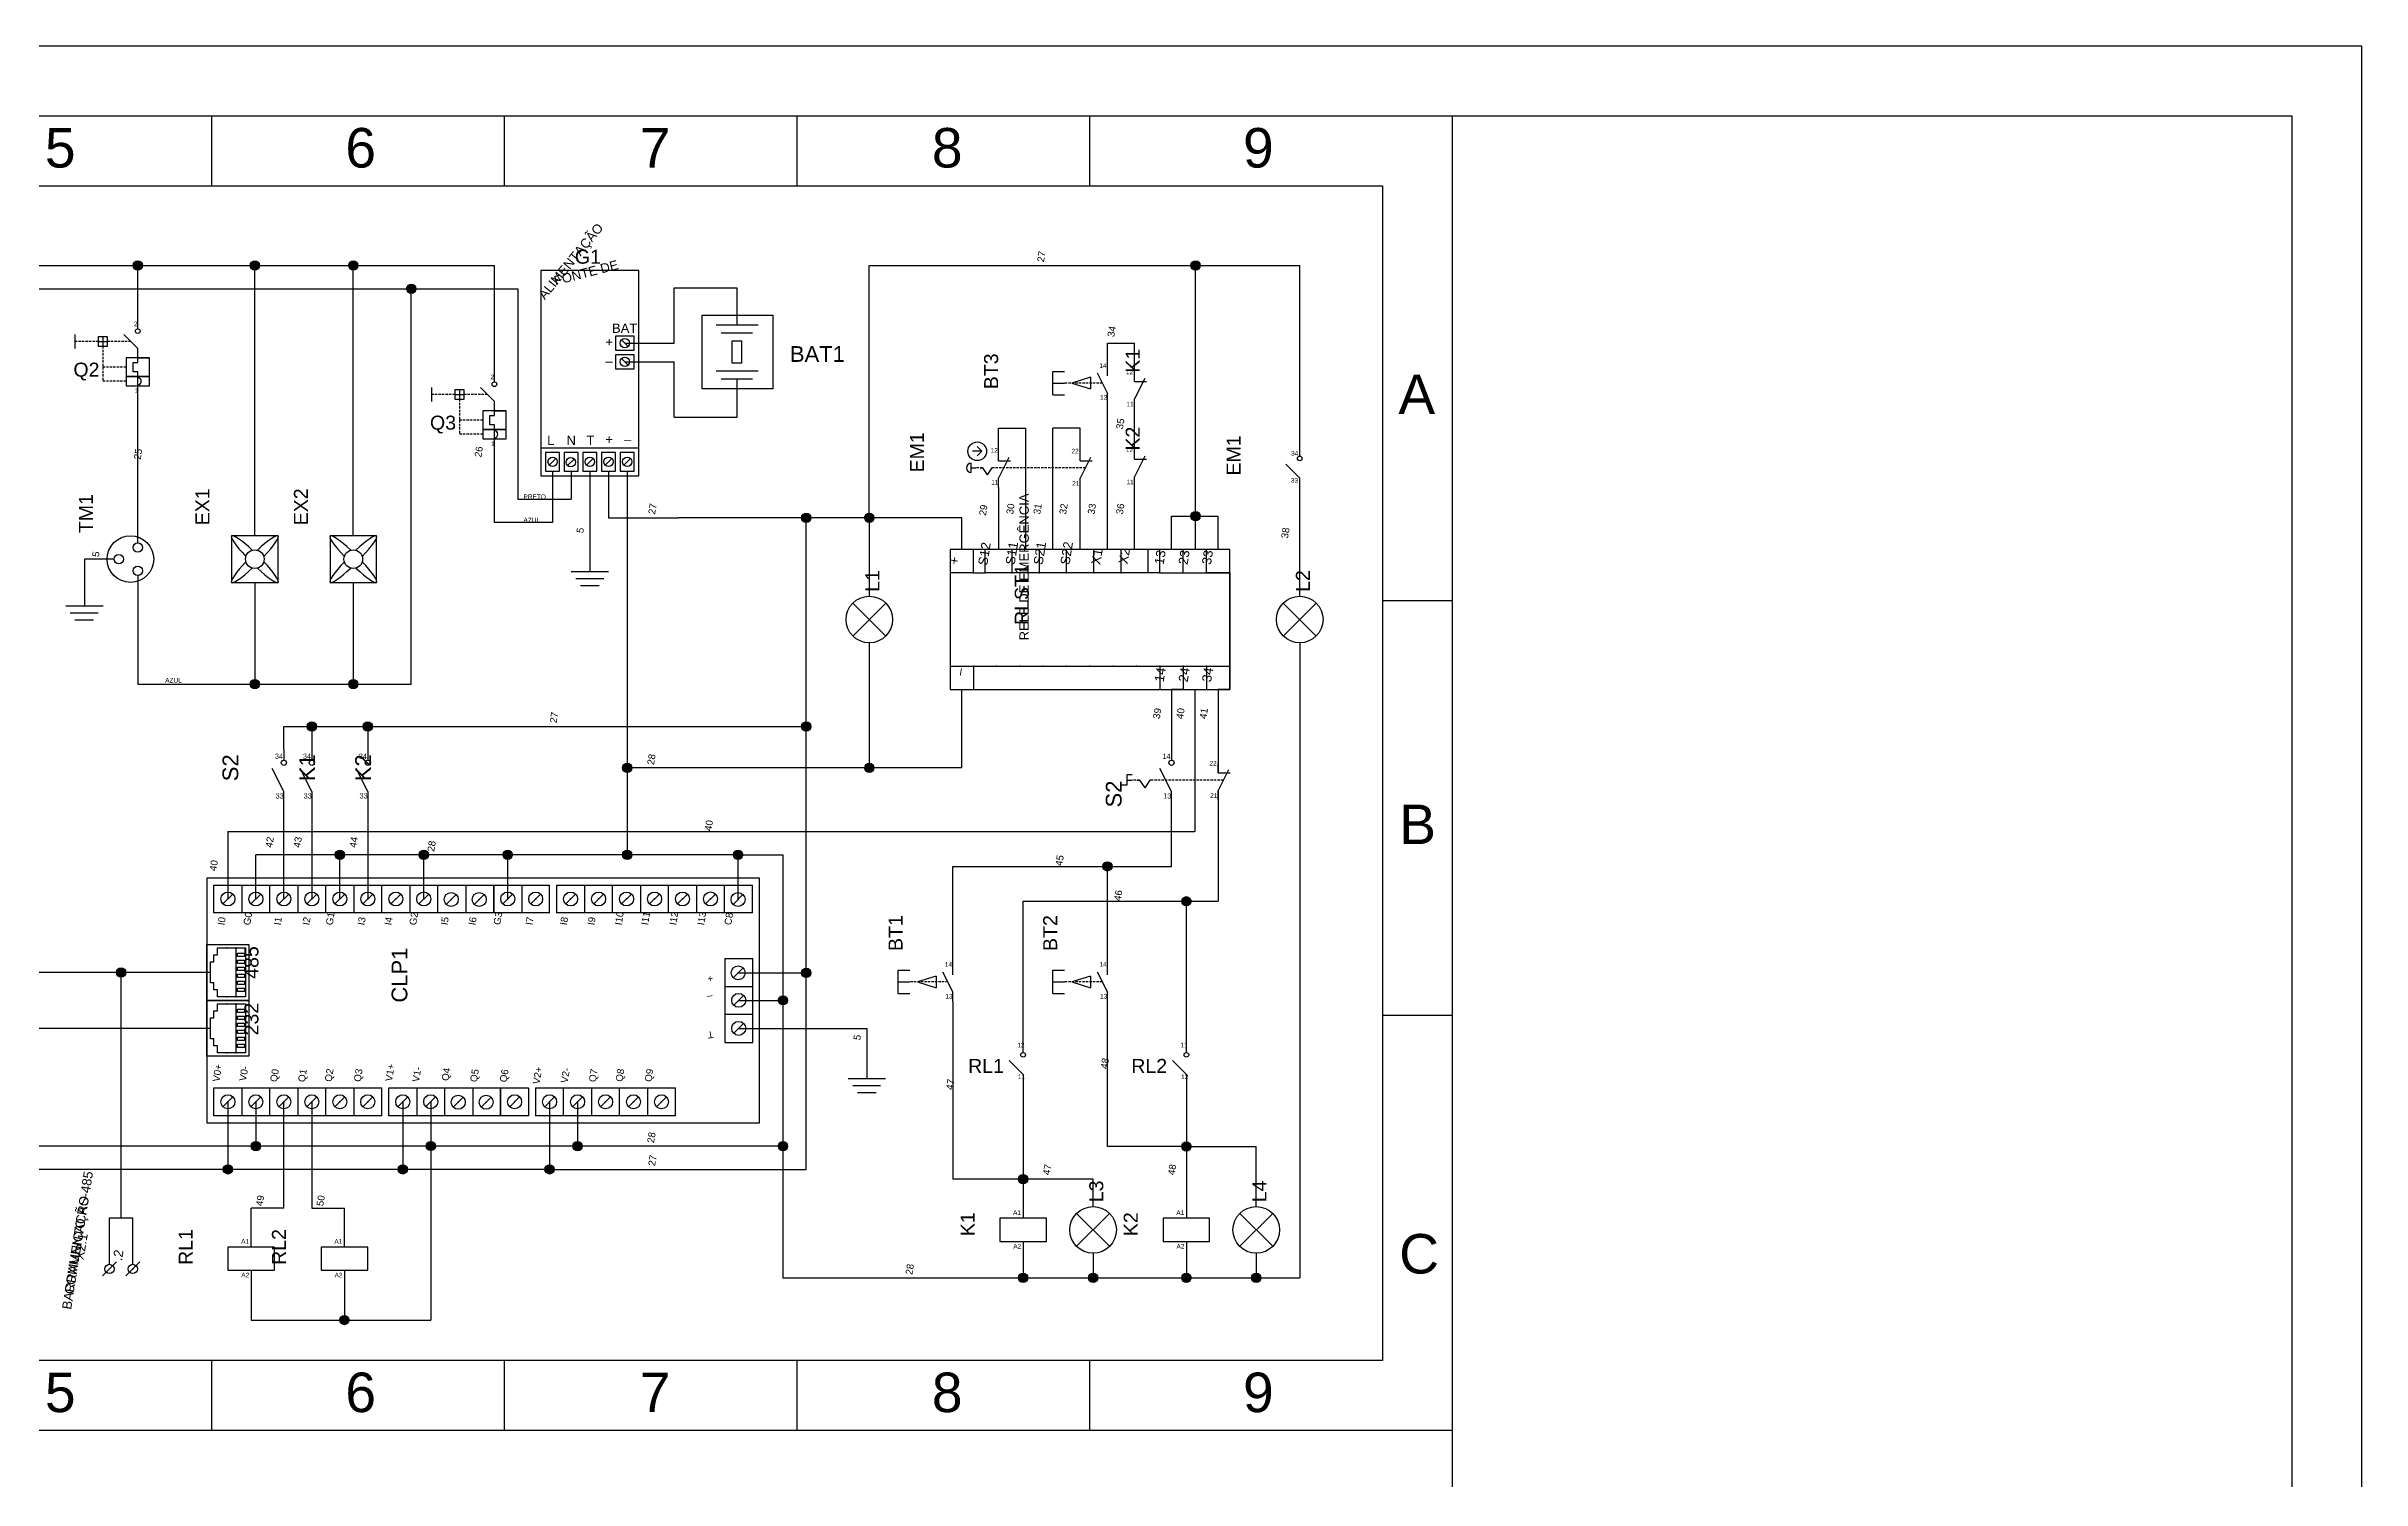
# Model space of a CAD drawing. Header units: millimetres. Extents: x 100 to 940, y 51 to 694.
# Drawn here: x 443.4 to 940, y 386.4 to 693.9 of the extents above; entities that cross this region are included whole.
import ezdxf
from ezdxf.enums import TextEntityAlignment as Align

# ---------------------------------------------------------------- set-up
doc = ezdxf.new("R2010")
doc.units = ezdxf.units.MM
doc.linetypes.add('DASHED', pattern=[0.75, 0.5, -0.25])
doc.styles.add('Annotative', font='arial.ttf')
doc.styles.add('Notes', font='arial.ttf', dxfattribs={"height": 3})

msp = doc.modelspace()

# ---------------------------------------------------------------- hatches: boundary and pattern name
for points in [[(464.04, 646.92, 1), (462.04, 646.92, 1)], [(489.14, 646.92, 1), (487.14, 646.92, 1)], [(510.26, 646.92, 1), (508.26, 646.92, 1)], [(690.9, 646.92, 1), (688.9, 646.92, 1)], [(522.7, 641.92, 1), (520.7, 641.92, 1)], [(607.41, 592.8, 1), (605.41, 592.8, 1)], [(620.93, 592.8, 1), (618.93, 592.8, 1)], [(690.9, 593.13, 1), (688.9, 593.13, 1)], [(489.14, 557.11, 1), (487.14, 557.11, 1)], [(510.26, 557.11, 1), (508.26, 557.11, 1)], [(501.37, 548.04, 1), (499.37, 548.04, 1)], [(513.37, 548.04, 1), (511.37, 548.04, 1)], [(607.41, 548.04, 1), (605.41, 548.04, 1)], [(569.01, 539.14, 1), (567.01, 539.14, 1)], [(620.93, 539.14, 1), (618.93, 539.14, 1)], [(507.37, 520.51, 1), (505.37, 520.51, 1)], [(525.37, 520.51, 1), (523.37, 520.51, 1)], [(543.37, 520.51, 1), (541.37, 520.51, 1)], [(569.01, 520.51, 1), (567.01, 520.51, 1)], [(592.77, 520.51, 1), (590.77, 520.51, 1)], [(671.99, 518.01, 1), (669.99, 518.01, 1)], [(688.92, 510.51, 1), (686.92, 510.51, 1)], [(460.46, 495.26, 1), (458.46, 495.26, 1)], [(607.41, 495.16, 1), (605.41, 495.16, 1)], [(602.41, 489.27, 1), (600.41, 489.27, 1)], [(489.36, 458.01, 1), (487.36, 458.01, 1)], [(526.86, 458.02, 1), (524.86, 458.02, 1)], [(558.36, 458.01, 1), (556.36, 458.01, 1)], [(602.41, 458.01, 1), (600.41, 458.01, 1)], [(688.92, 457.93, 1), (686.92, 457.93, 1)], [(483.36, 453.01, 1), (481.36, 453.01, 1)], [(520.86, 453.01, 1), (518.86, 453.01, 1)], [(552.36, 453.01, 1), (550.36, 453.01, 1)], [(653.92, 450.92, 1), (651.92, 450.92, 1)], [(653.92, 429.75, 1), (651.92, 429.75, 1)], [(668.92, 429.75, 1), (666.92, 429.75, 1)], [(688.92, 429.75, 1), (686.92, 429.75, 1)], [(703.92, 429.75, 1), (701.92, 429.75, 1)], [(508.34, 420.69, 1), (506.34, 420.69, 1)]]:
    msp.add_hatch(color=256).paths.add_polyline_path(points)

# ---------------------------------------------------------------- linework, layer by layer
for p, q in [((478.89, 664), (478.89, 679)), ((541.67, 664), (541.67, 679)), ((604.44, 664), (604.44, 679)), ((667.22, 664), (667.22, 679)), ((745, 115), (745, 679)), ((436.52, 646.92), (539.51, 646.92)), ((463.04, 633.33), (463.04, 646.92)), ((488.14, 588.92), (488.14, 646.92)), ((509.26, 588.92), (509.26, 646.92)), ((539.51, 623.95), (539.51, 646.92)), ((619.93, 646.92), (689.9, 646.92)), ((619.93, 592.8), (619.93, 646.92)), ((689.9, 585.97), (689.9, 646.92)), ((689.9, 646.92), (712.24, 646.92)), ((712.24, 606.03), (712.24, 646.92)), ((436.52, 641.92), (544.51, 641.92)), ((521.7, 557.11), (521.7, 641.92)), ((544.51, 641.92), (544.51, 596.8)), ((449.54, 632.08), (449.54, 629.08)), ((455.54, 631.58), (455.54, 629.58)), ((463.04, 629.08), (460.04, 632.08)), ((463.04, 633.33), (463.04, 635.33)), ((463.04, 633.33), (463.04, 635.33)), ((568.21, 629.56), (566.8, 630.98)), ((587.06, 634.16), (596.06, 634.16)), ((588.13, 632.47), (594.88, 632.47)), ((454.54, 630.58), (456.54, 630.58)), ((462.04, 624.08), (462.04, 626.08)), ((462.04, 626.08), (463.04, 626.07)), ((463.04, 627.08), (463.04, 629.08)), ((463.04, 626.07), (463.04, 627.08)), ((463.04, 627.08), (465.54, 627.08)), ((568.22, 625.56), (566.8, 626.97)), ((670.99, 625.22), (670.99, 630.22)), ((670.99, 630.22), (676.82, 630.22)), ((676.82, 624.03), (676.82, 630.22)), ((463.04, 624.08), (462.04, 624.08)), ((463.04, 623.08), (463.04, 624.08)), ((463.04, 621.08), (463.04, 623.08)), ((463.04, 587.42), (463.04, 623.08)), ((463.04, 619.08), (463.04, 621.08)), ((539.51, 621.95), (539.51, 623.95)), ((539.51, 621.95), (539.51, 623.95)), ((587.06, 624.3), (596.06, 624.3)), ((588.13, 622.62), (594.88, 622.62)), ((659.28, 619.18), (659.28, 624.18)), ((659.28, 624.18), (661.78, 624.18)), ((659.28, 621.68), (661.78, 621.68)), ((667.39, 622.93), (663.39, 621.68)), ((663.39, 621.68), (667.39, 620.43)), ((667.39, 622.93), (667.39, 620.43)), ((668.79, 623.88), (670.99, 619.47)), ((670.99, 623.22), (670.99, 625.22)), ((670.99, 623.22), (670.99, 625.22)), ((676.82, 622.03), (676.82, 624.03)), ((679.03, 622.68), (676.82, 618.28)), ((676.82, 622.03), (679.41, 622.03)), ((526.01, 620.71), (526.01, 617.71)), ((531.01, 619.21), (533.01, 619.21)), ((532.01, 620.21), (532.01, 618.21)), ((539.51, 617.71), (536.51, 620.71)), ((539.51, 615.71), (539.51, 617.71)), ((659.28, 619.18), (661.78, 619.18)), ((670.99, 617.47), (670.99, 619.47)), ((670.99, 585.97), (670.99, 617.47)), ((676.82, 607.34), (676.82, 618.28)), ((538.51, 612.71), (538.51, 614.71)), ((538.51, 614.71), (539.51, 614.7)), ((539.51, 612.71), (538.51, 612.71)), ((539.51, 614.7), (539.51, 615.71)), ((539.51, 615.71), (542.01, 615.71)), ((539.51, 611.71), (539.51, 612.71)), ((539.51, 609.71), (539.51, 611.71)), ((647.66, 607.03), (647.66, 612.03)), ((647.66, 612.03), (653.49, 612.03)), ((653.49, 585.97), (653.49, 612.03)), ((659.32, 585.97), (659.32, 612.03)), ((665.16, 612.03), (659.32, 612.03)), ((665.16, 607.03), (665.16, 612.03)), ((539.51, 607.71), (539.51, 609.71)), ((539.51, 591.8), (539.51, 607.71)), ((549.51, 607.8), (570.51, 607.8)), ((644.07, 607.06), (642.07, 607.06)), ((644.07, 607.06), (643.07, 608.06)), ((644.07, 607.06), (643.07, 606.06)), ((647.66, 605.03), (647.66, 607.03)), ((647.66, 605.03), (647.66, 607.03)), ((665.16, 605.03), (665.16, 607.03)), ((676.82, 605.34), (676.82, 607.34)), ((679.03, 606), (676.82, 601.59)), ((551.3, 604.1), (552.72, 605.51)), ((552.01, 602.8), (552.01, 591.8)), ((553.51, 602.8), (553.51, 603.8)), ((555.2, 603.99), (556.61, 605.4)), ((556.01, 602.8), (556.01, 596.8)), ((559.3, 604.1), (560.72, 605.51)), ((560.01, 602.8), (560.01, 581.3)), ((563.3, 604.1), (564.72, 605.51)), ((564.01, 602.8), (564.01, 592.8)), ((567.3, 604.1), (568.72, 605.51)), ((568.01, 602.8), (568.01, 549.14)), ((641.78, 602.48), (641.78, 604.48)), ((641.78, 603.48), (642.78, 603.48)), ((643.68, 603.48), (644.18, 603.48)), ((644.18, 603.48), (645.18, 601.98)), ((646.18, 603.48), (645.18, 601.98)), ((646.68, 603.48), (646.18, 603.48)), ((649.86, 605.69), (647.66, 601.28)), ((647.66, 605.03), (650.24, 605.03)), ((647.66, 599.28), (647.66, 601.28)), ((667.36, 605.69), (665.16, 601.28)), ((665.16, 605.03), (667.74, 605.03)), ((665.16, 599.28), (665.16, 601.28)), ((665.16, 585.97), (665.16, 601.28)), ((676.82, 605.34), (679.41, 605.34)), ((676.82, 585.97), (676.82, 601.59)), ((676.82, 599.59), (676.82, 601.59)), ((712.24, 601.28), (709.24, 604.28)), ((712.24, 575.97), (712.24, 601.28)), ((544.51, 596.8), (556.01, 596.8)), ((647.66, 599.28), (647.66, 585.97)), ((552.01, 591.8), (539.51, 591.8)), ((564.01, 592.8), (579.01, 592.8)), ((639.74, 592.8), (579.01, 592.8)), ((606.41, 453.01), (606.41, 592.8)), ((619.93, 592.8), (619.93, 575.97)), ((639.74, 585.97), (639.74, 592.8)), ((684.74, 585.97), (684.74, 593.13)), ((684.74, 593.13), (694.74, 593.13)), ((694.74, 585.97), (694.74, 593.13)), ((457.95, 583.91), (451.58, 583.91)), ((451.58, 583.91), (451.58, 573.91)), ((556.01, 581.3), (564.01, 581.3)), ((642.24, 585.97), (637.24, 585.97)), ((642.24, 580.97), (642.24, 585.97)), ((644.74, 580.97), (644.74, 585.97)), ((650.57, 580.97), (650.57, 585.97)), ((656.41, 580.97), (656.41, 585.97)), ((662.24, 580.97), (662.24, 585.97)), ((668.07, 580.97), (668.07, 585.97)), ((673.91, 580.97), (673.91, 585.97)), ((679.74, 580.97), (679.74, 585.97)), ((682.24, 580.97), (682.24, 585.97)), ((687.24, 580.97), (687.24, 585.97)), ((692.24, 580.97), (692.24, 585.97)), ((697.24, 580.97), (697.24, 585.97)), ((463.04, 580.42), (463.04, 557.11)), ((488.14, 578.92), (488.14, 557.11)), ((509.26, 578.92), (509.26, 557.11)), ((556.96, 579.8), (562.96, 579.8)), ((557.97, 578.3), (561.97, 578.3)), ((642.24, 580.97), (637.24, 580.97)), ((642.24, 580.97), (644.74, 580.97)), ((644.74, 580.97), (644.74, 580.97)), ((679.74, 580.97), (644.74, 580.97)), ((682.24, 580.97), (679.74, 580.97)), ((679.74, 580.97), (679.74, 580.97)), ((682.24, 580.97), (697.24, 580.97)), ((697.24, 580.97), (692.24, 580.97)), ((697.24, 580.97), (697.24, 560.97)), ((447.58, 573.91), (455.58, 573.91)), ((448.53, 572.41), (454.53, 572.41)), ((623.46, 574.5), (616.39, 567.43)), ((616.39, 574.5), (623.46, 567.43)), ((715.77, 574.5), (708.7, 567.43)), ((708.7, 574.5), (715.77, 567.43)), ((745, 575), (730, 575)), ((449.54, 570.91), (453.54, 570.91)), ((619.93, 565.97), (619.93, 539.14)), ((712.24, 565.97), (712.24, 429.75)), ((463.04, 557.11), (521.7, 557.11)), ((637.24, 560.97), (697.24, 560.97)), ((642.24, 560.97), (642.24, 555.97)), ((682.24, 560.97), (682.24, 555.97)), ((687.24, 560.97), (687.24, 555.97)), ((692.24, 560.97), (692.24, 555.97)), ((697.24, 560.97), (697.24, 555.97)), ((637.24, 555.97), (642.24, 555.97)), ((639.74, 539.14), (639.74, 555.97)), ((682.24, 555.97), (687.24, 555.97)), ((687.24, 555.97), (684.74, 555.97)), ((684.74, 555.97), (684.74, 540.79)), ((687.24, 555.97), (692.24, 555.97)), ((689.74, 555.97), (689.74, 525.51)), ((692.24, 555.97), (697.24, 555.97)), ((697.24, 555.97), (694.74, 555.97)), ((694.74, 555.97), (694.74, 538.07)), ((494.37, 543.04), (494.37, 548.04)), ((494.37, 548.04), (606.41, 548.04)), ((500.37, 548.04), (500.37, 540.79)), ((500.37, 548.04), (500.37, 540.79)), ((512.37, 548.04), (512.37, 540.79)), ((512.37, 548.04), (512.37, 540.79)), ((568.01, 549.14), (568.01, 520.51)), ((494.37, 543.04), (494.37, 540.79)), ((494.37, 543.04), (494.37, 540.79)), ((684.74, 543.04), (684.74, 540.79)), ((684.74, 543.04), (684.74, 540.79)), ((494.37, 534.04), (491.89, 539)), ((500.37, 534.04), (497.89, 539)), ((512.37, 534.04), (509.89, 539)), ((639.74, 539.14), (568.01, 539.14)), ((676.31, 537.65), (675.18, 537.65)), ((675.18, 537.65), (675.18, 535.4)), ((675.18, 536.52), (676.31, 536.52)), ((677.31, 536.52), (677.87, 536.52)), ((677.87, 536.52), (679, 534.84)), ((680.12, 536.52), (679, 534.84)), ((680.69, 536.52), (680.12, 536.52)), ((684.74, 534.04), (682.26, 539)), ((694.74, 538.07), (694.74, 540.07)), ((696.94, 538.73), (694.74, 534.32)), ((694.74, 538.07), (697.32, 538.07)), ((494.37, 511.01), (494.37, 534.04)), ((500.37, 534.04), (500.37, 511.01)), ((512.37, 534.04), (512.37, 511.01)), ((675.18, 535.4), (674.06, 535.4)), ((684.74, 518.01), (684.74, 534.04)), ((694.74, 532.32), (694.74, 534.32)), ((694.74, 534.32), (694.74, 531.32)), ((694.74, 531.32), (694.74, 510.51)), ((482.37, 525.51), (482.37, 511.01)), ((482.37, 525.51), (689.74, 525.51)), ((591.77, 520.51), (488.37, 520.51)), ((488.37, 511.01), (488.37, 520.51)), ((506.37, 511.01), (506.37, 520.51)), ((524.37, 511.02), (524.37, 520.51)), ((542.37, 511.01), (542.37, 520.51)), ((542.37, 511.01), (542.37, 520.51)), ((591.77, 510.91), (591.77, 520.51)), ((591.77, 520.51), (601.41, 520.51)), ((601.41, 520.51), (601.41, 458.01)), ((637.84, 518.01), (684.74, 518.01)), ((637.84, 494.76), (637.84, 518.01)), ((670.99, 494.76), (670.99, 518.01)), ((479.37, 514.01), (539.37, 514.01)), ((479.37, 508.01), (479.37, 514.01)), ((481.31, 509.95), (483.43, 512.07)), ((485.37, 514.01), (485.37, 508.01)), ((487.31, 509.95), (489.43, 512.07)), ((491.37, 508.01), (491.37, 514.01)), ((493.31, 509.95), (495.43, 512.07)), ((497.37, 514.01), (497.37, 508.01)), ((499.31, 509.95), (501.43, 512.07)), ((503.37, 508.01), (503.37, 514.01)), ((505.31, 509.95), (507.43, 512.07)), ((509.37, 514.01), (509.37, 508.01)), ((511.31, 509.95), (513.43, 512.07)), ((515.37, 508.01), (515.37, 514.01)), ((517.31, 509.95), (519.43, 512.07)), ((521.37, 514.01), (521.37, 508.01)), ((523.31, 509.96), (525.43, 512.08)), ((527.37, 508.01), (527.37, 514.01)), ((529.21, 509.85), (531.33, 511.97)), ((533.37, 514.01), (533.37, 508.01)), ((535.21, 509.85), (537.33, 511.97)), ((539.37, 514.01), (539.37, 508.01)), ((539.37, 514.01), (551.37, 514.01)), ((539.37, 508.01), (539.37, 514.01)), ((541.31, 509.95), (543.43, 512.07)), ((545.37, 514.01), (545.37, 508.01)), ((547.31, 509.95), (549.43, 512.07)), ((551.37, 508.01), (551.37, 514.01)), ((552.87, 514.01), (594.87, 514.01)), ((552.87, 514.01), (552.87, 508.01)), ((554.81, 509.95), (556.93, 512.07)), ((558.87, 514.01), (558.87, 508.01)), ((560.81, 509.95), (562.93, 512.07)), ((564.87, 508.01), (564.87, 514.01)), ((566.81, 509.95), (568.93, 512.07)), ((570.87, 514.01), (570.87, 508.01)), ((572.81, 509.95), (574.93, 512.07)), ((576.87, 508.01), (576.87, 514.01)), ((578.81, 509.95), (580.93, 512.07)), ((582.87, 514.01), (582.87, 508.01)), ((584.81, 509.96), (586.93, 512.08)), ((588.87, 508.01), (588.87, 514.01)), ((590.71, 509.85), (592.83, 511.97)), ((594.87, 508.01), (594.87, 514.01)), ((539.37, 508.01), (479.37, 508.01)), ((551.37, 508.01), (539.37, 508.01)), ((594.87, 508.01), (552.87, 508.01)), ((652.92, 478.08), (652.92, 510.51)), ((652.92, 510.51), (694.74, 510.51)), ((687.92, 478.08), (687.92, 510.51)), ((478.61, 493.01), (478.61, 497.51)), ((478.61, 497.51), (479.36, 497.51)), ((479.36, 497.51), (479.36, 499.01)), ((479.36, 499.01), (480.11, 499.01)), ((480.11, 499.01), (480.11, 500.51)), ((480.11, 500.51), (486.11, 500.51)), ((484.11, 490.01), (484.11, 500.51)), ((486.11, 500.51), (486.11, 490.01)), ((588.91, 498.26), (588.91, 480.26)), ((588.91, 498.26), (594.91, 498.26)), ((594.91, 480.26), (594.91, 498.26)), ((637.84, 494.76), (637.84, 496.76)), ((670.99, 494.76), (670.99, 496.76)), ((479.36, 493.01), (478.61, 493.01)), ((479.36, 491.51), (479.36, 493.01)), ((588.91, 492.26), (594.91, 492.26)), ((590.75, 494.1), (592.87, 496.22)), ((591.81, 495.16), (606.41, 495.16)), ((626.13, 490.71), (626.13, 495.71)), ((626.13, 495.71), (628.63, 495.71)), ((626.13, 493.21), (628.63, 493.21)), ((634.24, 494.46), (630.24, 493.21)), ((630.24, 493.21), (634.24, 491.96)), ((634.24, 494.46), (634.24, 491.96)), ((635.64, 495.41), (637.84, 491.01)), ((659.28, 490.71), (659.28, 495.71)), ((659.28, 495.71), (661.78, 495.71)), ((659.28, 493.21), (661.78, 493.21)), ((667.39, 494.46), (663.39, 493.21)), ((663.39, 493.21), (667.39, 491.96)), ((667.39, 494.46), (667.39, 491.96)), ((668.79, 495.41), (670.99, 491.01)), ((480.11, 491.51), (479.36, 491.51)), ((479.36, 485.51), (479.36, 487.01)), ((479.36, 487.01), (480.11, 487.01)), ((480.11, 490.01), (480.11, 491.51)), ((486.11, 490.01), (480.11, 490.01)), ((480.11, 487.01), (480.11, 488.51)), ((480.11, 488.51), (486.11, 488.51)), ((484.11, 478.01), (484.11, 488.51)), ((486.11, 488.51), (486.11, 478.01)), ((590.85, 488.21), (592.97, 490.33)), ((591.91, 489.27), (601.41, 489.27)), ((626.13, 490.71), (628.63, 490.71)), ((637.84, 489.01), (637.84, 491.01)), ((637.84, 489.01), (637.84, 450.92)), ((659.28, 490.71), (661.78, 490.71)), ((670.99, 457.93), (670.99, 491.01)), ((478.61, 481.01), (478.61, 485.51)), ((478.61, 485.51), (479.36, 485.51)), ((594.91, 486.26), (588.91, 486.26)), ((590.85, 482.2), (592.97, 484.32)), ((591.91, 483.26), (619.41, 483.26)), ((619.41, 483.26), (619.41, 472.51)), ((745, 486), (730, 486)), ((479.36, 481.01), (478.61, 481.01)), ((479.36, 479.51), (479.36, 481.01)), ((480.11, 479.51), (479.36, 479.51)), ((480.11, 478.01), (480.11, 479.51)), ((486.11, 478.01), (480.11, 478.01)), ((588.91, 480.26), (594.91, 480.26)), ((615.41, 472.51), (623.41, 472.51)), ((652.92, 473.33), (649.92, 476.33)), ((652.92, 473.33), (652.92, 442.53)), ((687.92, 473.33), (684.92, 476.33)), ((687.92, 473.33), (687.92, 442.53)), ((479.36, 470.51), (515.36, 470.51)), ((479.36, 464.51), (479.36, 470.51)), ((481.3, 466.45), (483.42, 468.57)), ((482.36, 467.51), (482.36, 453.01)), ((485.36, 470.51), (485.36, 464.51)), ((487.3, 466.45), (489.42, 468.57)), ((488.36, 467.51), (488.36, 458.01)), ((491.36, 464.51), (491.36, 470.51)), ((493.3, 466.45), (495.42, 468.57)), ((494.36, 444.66), (494.36, 467.51)), ((497.36, 470.51), (497.36, 464.51)), ((499.3, 466.45), (501.42, 468.57)), ((500.36, 467.51), (500.36, 444.66)), ((503.36, 464.51), (503.36, 470.51)), ((505.3, 466.45), (507.42, 468.57)), ((509.36, 470.51), (509.36, 464.51)), ((511.3, 466.45), (513.42, 468.57)), ((515.36, 464.51), (515.36, 470.51)), ((516.86, 470.51), (540.86, 470.51)), ((516.86, 464.51), (516.86, 470.51)), ((518.8, 466.45), (520.92, 468.57)), ((519.86, 467.51), (519.86, 453.01)), ((522.86, 470.51), (522.86, 464.51)), ((524.8, 466.46), (526.92, 468.58)), ((525.86, 467.52), (525.86, 458.02)), ((528.86, 464.51), (528.86, 470.51)), ((530.7, 466.35), (532.82, 468.47)), ((534.86, 470.51), (534.86, 464.51)), ((536.7, 466.35), (538.82, 468.47)), ((540.86, 470.51), (540.86, 464.51)), ((540.86, 470.51), (546.86, 470.51)), ((540.86, 464.51), (540.86, 470.51)), ((542.8, 466.45), (544.92, 468.57)), ((546.86, 470.51), (546.86, 464.51)), ((548.36, 470.51), (578.36, 470.51)), ((548.36, 470.51), (548.36, 464.51)), ((550.3, 466.45), (552.42, 468.57)), ((551.36, 467.51), (551.36, 453.01)), ((554.36, 464.51), (554.36, 470.51)), ((556.3, 466.45), (558.42, 468.57)), ((557.36, 467.51), (557.36, 458.01)), ((560.36, 470.51), (560.36, 464.51)), ((562.3, 466.45), (564.42, 468.57)), ((566.36, 464.51), (566.36, 470.51)), ((568.3, 466.45), (570.42, 468.57)), ((572.36, 470.51), (572.36, 464.51)), ((574.3, 466.45), (576.42, 468.57)), ((578.36, 464.51), (578.36, 470.51)), ((616.36, 471.01), (622.36, 471.01)), ((617.37, 469.51), (621.37, 469.51)), ((515.36, 464.51), (479.36, 464.51)), ((540.86, 464.51), (516.86, 464.51)), ((546.86, 464.51), (540.86, 464.51)), ((578.36, 464.51), (548.36, 464.51)), ((601.41, 458.01), (399.38, 458.01)), ((525.86, 458.02), (525.86, 420.69)), ((601.41, 458.01), (601.41, 429.75)), ((687.92, 457.93), (670.99, 457.93)), ((687.92, 457.93), (702.92, 457.93)), ((702.92, 445.03), (702.92, 457.93)), ((551.36, 453.01), (390.72, 453.01)), ((551.36, 453.01), (606.41, 453.01)), ((667.92, 450.92), (637.84, 450.92)), ((667.92, 445.03), (667.92, 450.92)), ((456.96, 432.64), (456.96, 442.64)), ((456.96, 442.64), (461.96, 442.64)), ((461.96, 432.64), (461.96, 442.64)), ((494.36, 444.66), (487.36, 444.66)), ((487.36, 436.35), (487.36, 444.66)), ((500.36, 444.66), (507.36, 444.66)), ((506.36, 444.66), (506.36, 444.66)), ((507.36, 436.35), (507.36, 444.66)), ((671.46, 443.57), (664.39, 436.5)), ((664.39, 443.57), (671.46, 436.5)), ((706.46, 443.57), (699.39, 436.5)), ((699.39, 443.57), (706.46, 436.5)), ((652.92, 437.53), (652.92, 429.75)), ((687.92, 437.53), (687.92, 429.75)), ((455.46, 430.14), (458.46, 433.14)), ((460.46, 430.14), (463.46, 433.14)), ((667.92, 435.03), (667.92, 429.75)), ((702.92, 435.03), (702.92, 429.75)), ((487.36, 431.35), (487.36, 420.69)), ((507.36, 431.35), (507.36, 420.69)), ((601.41, 429.75), (712.24, 429.75)), ((487.36, 420.69), (522.36, 420.69)), ((522.36, 420.69), (525.86, 420.69)), ((730, 412), (165, 412)), ((478.89, 397), (478.89, 412)), ((541.67, 397), (541.67, 412)), ((604.44, 397), (604.44, 412)), ((667.22, 397), (667.22, 412)), ((745, 397), (730, 397))]:
    msp.add_line(p, q)
at = {"lineweight": 30}
for p, q in [((578.09, 630.27), (578.09, 642.14)), ((578.09, 642.14), (591.56, 642.14)), ((591.56, 634.16), (591.56, 642.14)), ((567.51, 630.27), (578.09, 630.27)), ((567.51, 626.27), (578.09, 626.27)), ((578.09, 614.39), (578.09, 626.27)), ((591.57, 614.39), (591.57, 622.37)), ((578.09, 614.39), (591.57, 614.39)), ((478.61, 495.26), (440.32, 495.26)), ((459.46, 442.64), (459.46, 495.26)), ((478.61, 483.26), (307.4, 483.26))]:
    msp.add_line(p, q, dxfattribs=at)
at = {"linetype": 'DASHED'}
for p, q in [((454.54, 630.58), (449.54, 630.58)), ((455.54, 629.58), (455.54, 622.08)), ((461.54, 630.58), (456.54, 630.58)), ((460.54, 625.08), (455.54, 625.08)), ((460.54, 622.08), (455.54, 622.08)), ((669.89, 621.68), (661.78, 621.68)), ((531.01, 619.21), (526.01, 619.21)), ((532.01, 618.21), (532.01, 610.71)), ((538.01, 619.21), (533.01, 619.21)), ((537.01, 613.71), (532.01, 613.71)), ((537.01, 610.71), (532.01, 610.71)), ((644.18, 603.48), (642.78, 603.48)), ((666.26, 603.48), (646.68, 603.48)), ((677.87, 536.52), (676.31, 536.52)), ((695.84, 536.52), (680.69, 536.52)), ((636.74, 493.21), (628.63, 493.21)), ((669.89, 493.21), (661.78, 493.21))]:
    msp.add_line(p, q, dxfattribs=at)
for points in [[(100, 100), (940, 100), (940, 693.94), (100, 693.94)], [(150, 679), (925, 679), (925, 115), (150, 115)], [(549.51, 601.8), (570.51, 601.8), (570.51, 645.84), (549.51, 645.84)], [(584.07, 636.29), (599.25, 636.29), (599.25, 620.42), (584.07, 620.42)], [(454.54, 629.58), (456.54, 629.58), (456.54, 631.58), (454.54, 631.58)], [(569.51, 628.77), (569.51, 631.77), (565.51, 631.77), (565.51, 628.77)], [(590.48, 630.77), (592.54, 630.77), (592.54, 625.99), (590.48, 625.99)], [(460.54, 623.08), (465.54, 623.08), (465.54, 627.08), (460.54, 627.08)], [(569.51, 624.77), (569.51, 627.77), (565.51, 627.77), (565.51, 624.77)], [(460.54, 621.08), (465.54, 621.08), (465.54, 623.08), (460.54, 623.08)], [(531.01, 618.21), (533.01, 618.21), (533.01, 620.21), (531.01, 620.21)], [(537.01, 611.71), (542.01, 611.71), (542.01, 615.7), (537.01, 615.71)], [(537.01, 609.71), (542.01, 609.71), (542.01, 611.71), (537.01, 611.71)], [(550.51, 602.8), (553.51, 602.8), (553.51, 606.8), (550.51, 606.8)], [(554.51, 602.8), (557.51, 602.8), (557.51, 606.8), (554.51, 606.8)], [(558.51, 602.8), (561.51, 602.8), (561.51, 606.8), (558.51, 606.8)], [(562.51, 602.8), (565.51, 602.8), (565.51, 606.8), (562.51, 606.8)], [(566.51, 602.8), (569.51, 602.8), (569.51, 606.8), (566.51, 606.8)], [(483.14, 578.92), (493.14, 578.92), (493.14, 588.92), (483.14, 588.92)], [(504.26, 578.92), (514.26, 578.92), (514.26, 588.92), (504.26, 588.92)], [(637.24, 555.97), (697.24, 555.97), (697.24, 585.97), (637.24, 585.97)], [(477.86, 463.01), (596.41, 463.01), (596.41, 515.51), (477.86, 515.51)], [(477.86, 489.26), (477.86, 501.26), (486.86, 501.26), (486.86, 489.26)], [(484.39, 498.64), (484.39, 499.39), (485.89, 499.39), (485.89, 498.64)], [(484.39, 497.14), (484.39, 497.89), (485.89, 497.89), (485.89, 497.14)], [(484.39, 497.14), (484.39, 497.89), (485.89, 497.89), (485.89, 497.14)], [(484.39, 495.64), (484.39, 496.39), (485.89, 496.39), (485.89, 495.64)], [(484.39, 495.64), (484.39, 496.39), (485.89, 496.39), (485.89, 495.64)], [(484.39, 495.64), (484.39, 496.39), (485.89, 496.39), (485.89, 495.64)], [(484.39, 494.14), (484.39, 494.89), (485.89, 494.89), (485.89, 494.14)], [(484.39, 494.14), (484.39, 494.89), (485.89, 494.89), (485.89, 494.14)], [(484.39, 494.14), (484.39, 494.89), (485.89, 494.89), (485.89, 494.14)], [(484.39, 494.14), (484.39, 494.89), (485.89, 494.89), (485.89, 494.14)], [(484.39, 492.64), (484.39, 493.39), (485.89, 493.39), (485.89, 492.64)], [(484.39, 492.64), (484.39, 493.39), (485.89, 493.39), (485.89, 492.64)], [(484.39, 492.64), (484.39, 493.39), (485.89, 493.39), (485.89, 492.64)], [(484.39, 491.14), (484.39, 491.89), (485.89, 491.89), (485.89, 491.14)], [(484.39, 491.14), (484.39, 491.89), (485.89, 491.89), (485.89, 491.14)], [(477.86, 477.26), (477.86, 489.26), (486.86, 489.26), (486.86, 477.26)], [(484.39, 486.64), (484.39, 487.39), (485.89, 487.39), (485.89, 486.64)], [(484.39, 485.14), (484.39, 485.89), (485.89, 485.89), (485.89, 485.14)], [(484.39, 485.14), (484.39, 485.89), (485.89, 485.89), (485.89, 485.14)], [(484.39, 483.64), (484.39, 484.39), (485.89, 484.39), (485.89, 483.64)], [(484.39, 483.64), (484.39, 484.39), (485.89, 484.39), (485.89, 483.64)], [(484.39, 483.64), (484.39, 484.39), (485.89, 484.39), (485.89, 483.64)], [(484.39, 482.14), (484.39, 482.89), (485.89, 482.89), (485.89, 482.14)], [(484.39, 482.14), (484.39, 482.89), (485.89, 482.89), (485.89, 482.14)], [(484.39, 482.14), (484.39, 482.89), (485.89, 482.89), (485.89, 482.14)], [(484.39, 482.14), (484.39, 482.89), (485.89, 482.89), (485.89, 482.14)], [(484.39, 480.64), (484.39, 481.39), (485.89, 481.39), (485.89, 480.64)], [(484.39, 480.64), (484.39, 481.39), (485.89, 481.39), (485.89, 480.64)], [(484.39, 480.64), (484.39, 481.39), (485.89, 481.39), (485.89, 480.64)], [(484.39, 479.14), (484.39, 479.89), (485.89, 479.89), (485.89, 479.14)], [(484.39, 479.14), (484.39, 479.89), (485.89, 479.89), (485.89, 479.14)], [(647.92, 437.53), (657.92, 437.53), (657.92, 442.53), (647.92, 442.53)], [(682.92, 437.53), (692.92, 437.53), (692.92, 442.53), (682.92, 442.53)], [(482.36, 431.35), (492.36, 431.35), (492.36, 436.35), (482.36, 436.35)], [(502.36, 431.35), (512.36, 431.35), (512.36, 436.35), (502.36, 436.35)]]:
    msp.add_lwpolyline(points, close=True)
for points in [[(165, 412), (165, 664), (730, 664), (730, 412)], [(730, 397), (165, 397)]]:
    msp.add_lwpolyline(points)
for centre, radius in [((463.04, 646.92), 1), ((488.14, 646.92), 1), ((509.26, 646.92), 1), ((689.9, 646.92), 1), ((521.7, 641.92), 1), ((463.04, 632.83), 0.5), ((567.51, 630.27), 1), ((567.51, 626.27), 1), ((539.51, 621.45), 0.5), ((643.07, 607.06), 2), ((712.24, 605.53), 0.5), ((552.01, 604.8), 1), ((555.9, 604.7), 1), ((560.01, 604.8), 1), ((564.01, 604.8), 1), ((568.01, 604.81), 1), ((606.41, 592.8), 1), ((619.93, 592.8), 1), ((689.9, 593.13), 1), ((461.46, 583.92), 5), ((463.04, 586.42), 1), ((458.95, 583.92), 1), ((463.04, 581.42), 1), ((488.14, 583.92), 2), ((509.26, 583.92), 2), ((619.93, 570.97), 5), ((712.24, 570.97), 5), ((488.14, 557.11), 1), ((509.26, 557.11), 1), ((500.37, 548.04), 1), ((512.37, 548.04), 1), ((606.41, 548.04), 1), ((494.37, 540.23), 0.562), ((500.37, 540.23), 0.562), ((512.37, 540.23), 0.562), ((568.01, 539.14), 1), ((619.93, 539.14), 1), ((684.74, 540.23), 0.562), ((506.37, 520.51), 1), ((524.37, 520.51), 1), ((542.37, 520.51), 1), ((568.01, 520.51), 1), ((591.77, 520.51), 1), ((670.99, 518.01), 1), ((482.37, 511.01), 1.5), ((488.37, 511.01), 1.5), ((494.37, 511.01), 1.5), ((500.37, 511.01), 1.5), ((506.37, 511.01), 1.5), ((512.37, 511.01), 1.5), ((518.37, 511.01), 1.5), ((524.37, 511.02), 1.5), ((530.27, 510.91), 1.5), ((536.27, 510.91), 1.5), ((542.37, 511.01), 1.5), ((548.37, 511.01), 1.5), ((555.87, 511.01), 1.5), ((561.87, 511.01), 1.5), ((567.87, 511.01), 1.5), ((573.87, 511.01), 1.5), ((579.87, 511.01), 1.5), ((585.87, 511.02), 1.5), ((591.77, 510.91), 1.5), ((687.92, 510.51), 1), ((591.81, 495.16), 1.5), ((459.46, 495.26), 1), ((606.41, 495.16), 1), ((591.91, 489.27), 1.5), ((601.41, 489.27), 1), ((591.91, 483.26), 1.5), ((652.92, 477.58), 0.5), ((687.92, 477.58), 0.5), ((482.36, 467.51), 1.5), ((488.36, 467.51), 1.5), ((494.36, 467.51), 1.5), ((500.36, 467.51), 1.5), ((506.36, 467.51), 1.5), ((512.36, 467.51), 1.5), ((519.86, 467.51), 1.5), ((525.86, 467.52), 1.5), ((531.76, 467.41), 1.5), ((537.76, 467.41), 1.5), ((543.86, 467.51), 1.5), ((551.36, 467.51), 1.5), ((557.36, 467.51), 1.5), ((563.36, 467.51), 1.5), ((569.36, 467.51), 1.5), ((575.36, 467.51), 1.5), ((488.36, 458.01), 1), ((525.86, 458.02), 1), ((557.36, 458.01), 1), ((601.41, 458.01), 1), ((687.92, 457.93), 1), ((482.36, 453.01), 1), ((519.86, 453.01), 1), ((551.36, 453.01), 1), ((652.92, 450.92), 1), ((667.92, 440.03), 5), ((702.92, 440.03), 5), ((456.96, 431.64), 1), ((461.96, 431.64), 1), ((652.92, 429.75), 1), ((667.92, 429.75), 1), ((687.92, 429.75), 1), ((702.92, 429.75), 1), ((507.34, 420.69), 1)]:
    msp.add_circle(centre, radius)
for centre, radius, start, end in [((463.04, 622.08), 0.75, 270, 90), ((539.51, 610.71), 0.75, 270, 90), ((641.78, 603.48), 1, 90, 270)]:
    msp.add_arc(centre, radius, start, end)
for centre, major_axis, start_param, end_param in [((488.14, 583.92), (5, -5), 8.104015, 10.745541), ((488.14, 583.92), (-5, -5), 1.820829, 4.462356), ((509.26, 583.92), (5, -5), 8.104015, 10.745541), ((509.26, 583.92), (-5, -5), 1.820829, 4.462356), ((488.14, 583.92), (-5, -5), 4.962422, 7.603949), ((488.14, 583.92), (5, -5), 4.962422, 7.603949), ((509.26, 583.92), (-5, -5), 4.962422, 7.603949), ((509.26, 583.92), (5, -5), 4.962422, 7.603949)]:
    msp.add_ellipse(centre, major_axis=major_axis, ratio=0.141421, start_param=start_param, end_param=end_param)
for p in [(642.24, 580.97), (650.57, 580.97), (656.41, 580.97), (662.24, 580.97), (668.07, 580.97), (673.91, 580.97), (682.24, 580.97), (687.24, 580.97), (692.24, 580.97), (697.24, 580.97), (642.24, 560.97), (647.24, 560.97), (652.24, 560.97), (657.24, 560.97), (662.24, 560.97), (667.24, 560.97), (672.24, 560.97), (677.24, 560.97), (682.24, 560.97), (687.24, 560.97), (692.24, 560.97), (697.24, 560.97), (482.37, 511.01), (488.37, 511.01), (500.37, 511.01), (506.37, 511.01), (512.37, 511.01), (518.37, 511.01), (524.37, 511.02), (530.27, 510.91), (536.27, 510.91), (542.37, 511.01), (548.37, 511.01), (555.87, 511.01), (561.87, 511.01), (567.87, 511.01), (573.87, 511.01), (579.87, 511.01), (585.87, 511.02), (591.77, 510.91), (482.11, 500.51), (484.11, 500.51), (591.81, 495.16), (482.11, 490.01), (482.11, 488.51), (484.11, 490.01), (484.11, 488.51), (591.91, 489.27), (482.11, 478.01), (484.11, 478.01), (482.36, 467.51), (488.36, 467.51), (494.36, 467.51), (500.36, 467.51), (506.36, 467.51), (512.36, 467.51), (519.86, 467.51), (525.86, 467.52), (531.76, 467.41), (537.76, 467.41), (543.86, 467.51), (551.36, 467.51), (557.36, 467.51), (563.36, 467.51), (569.36, 467.51), (575.36, 467.51), (461.96, 431.64)]:
    msp.add_point(p)

# ---------------------------------------------------------------- texts
for s, height, style, p in [('5', 8.48, 'Notes', (443.11, 667.93)), ('6', 8.48, 'Notes', (507.55, 667.93)), ('7', 8.48, 'Notes', (570.69, 667.93)), ('8', 8.48, 'Notes', (633.34, 667.93)), ('9', 8.48, 'Notes', (700.07, 667.93)), ('G1', 3, 'Notes', (556.77, 647.3)), ('2', 1, 'Notes', (462.2, 633.89)), ('+', 2, 'Notes', (563.33, 629.5)), ('BAT', 2, 'Notes', (564.74, 632.46)), ('Q2', 3, 'Notes', (449.23, 623.07)), ('_', 2, 'Notes', (563.33, 626.66)), ('14', 1, 'Notes', (669.27, 624.93)), ('2', 1, 'Notes', (538.67, 622.52)), ('12', 1, 'Notes', (674.96, 623.59)), ('A', 8.48, 'Notes', (733.39, 615.03)), ('1', 1, 'Notes', (462.35, 619.55)), ('13', 1, 'Notes', (669.4, 618.12)), ('11', 1, 'Notes', (675.1, 616.67)), ('Q3', 3, 'Notes', (525.7, 611.7)), ('1', 1, 'Notes', (538.82, 608.18)), ('L', 2, 'Notes', (550.84, 608.41)), ('N', 2, 'Notes', (554.98, 608.41)), ('T', 2, 'Notes', (559.27, 608.41)), ('+', 2, 'Notes', (563.33, 608.61)), ('_', 2, 'Notes', (567.33, 609.88)), ('12', 1, 'Notes', (645.94, 606.74)), ('22', 1, 'Notes', (663.29, 606.59)), ('12', 1, 'Notes', (674.96, 606.9)), ('34', 1, 'Notes', (710.38, 606.12)), ('11', 1, 'Notes', (646.07, 599.92)), ('11', 1, 'Notes', (675.1, 599.98)), ('33', 1, 'Notes', (710.33, 600.31)), ('PRETO', 1, 'Annotative', (545.76, 596.8)), ('21', 1, 'Notes', (663.43, 599.67)), ('AZUL', 1, 'Annotative', (545.76, 591.8)), ('AZUL', 1, 'Annotative', (468.91, 557.43)), ('34', 1.125, 'Notes', (492.44, 541.07)), ('34', 1.125, 'Notes', (498.44, 541.07)), ('34', 1.125, 'Notes', (510.44, 541.07)), ('14', 1.125, 'Notes', (682.81, 541.07)), ('22', 1, 'Notes', (692.88, 539.63)), ('33', 1.125, 'Notes', (492.59, 532.57)), ('33', 1.125, 'Notes', (498.59, 532.57)), ('33', 1.125, 'Notes', (510.59, 532.57)), ('13', 1.125, 'Notes', (682.95, 532.57)), ('21', 1, 'Notes', (693.02, 532.71)), ('B', 8.48, 'Notes', (733.57, 522.79)), ('14', 1, 'Notes', (636.12, 496.46)), ('14', 1, 'Notes', (669.27, 496.46)), ('13', 1, 'Notes', (636.25, 489.65)), ('13', 1, 'Notes', (669.4, 489.65)), ('12', 1, 'Notes', (651.67, 479.17)), ('RL2', 3, 'Notes', (676.11, 473.7)), ('11', 1, 'Notes', (686.67, 479.17)), ('RL1', 3, 'Notes', (641.11, 473.7)), ('11', 1, 'Notes', (651.8, 472.36)), ('12', 1, 'Notes', (686.8, 472.36)), ('A1', 1, 'Notes', (650.77, 443.24)), ('A1', 1, 'Notes', (685.77, 443.24)), ('A1', 1, 'Notes', (485.2, 437.06)), ('A1', 1, 'Notes', (505.2, 437.06)), ('A2', 1, 'Notes', (650.81, 436.01)), ('A2', 1, 'Notes', (685.81, 436.01)), ('C', 8.48, 'Notes', (733.57, 430.66)), ('A2', 1, 'Notes', (485.24, 429.83)), ('A2', 1, 'Notes', (505.24, 429.83)), ('5', 8.48, 'Notes', (443.11, 400.93)), ('6', 8.48, 'Notes', (507.55, 400.93)), ('7', 8.48, 'Notes', (570.69, 400.93)), ('8', 8.48, 'Notes', (633.34, 400.93)), ('9', 8.48, 'Notes', (700.07, 400.93))]:
    msp.add_text(s, height=height, dxfattribs=dict(style=style)).set_placement(p)
at = {"style": 'Notes'}
for s, height, rotation, p in [('ALIMENTAÇÃO', 2, 50.6771, (556.67, 647.19)), ('FONTE DE', 2, 14.6042, (559.45, 644.41)), ('27', 1.5, 80.899, (657.55, 648.71)), ('34', 1.5, 80.899, (672.63, 632.64)), ('35', 1.5, 80.899, (674.48, 612.83)), ('25', 1.5, 80.899, (463.83, 606.33)), ('26', 1.5, 80.899, (536.89, 606.83)), ('27', 1.5, 80.899, (574.15, 594.59)), ('29', 1.5, 80.899, (645.11, 594.32)), ('30', 1.5, 80.899, (650.93, 594.58)), ('31', 1.5, 80.899, (656.75, 594.58)), ('32', 1.5, 80.899, (662.31, 594.58)), ('33', 1.5, 80.899, (668.39, 594.58)), ('36', 1.5, 80.899, (674.48, 594.58)), ('5', 1.5, 80.899, (558.66, 589.99)), ('S12', 2, 80.899, (645.6, 584.91)), ('S11', 2, 80.899, (651.48, 585.04)), ('S21', 2, 80.899, (657.48, 585.04)), ('S22', 2, 80.899, (663.23, 585.04)), ('X2', 2, 80.899, (675.59, 584.43)), ('38', 1.5, 80.899, (709.89, 589.43)), ('5', 1.5, 80.899, (454.79, 584.87)), ('+', 2, 80.899, (639.11, 583.45)), ('X1', 2, 80.899, (669.72, 584.3)), ('13', 2, 80.899, (683.28, 584.16)), ('23', 2, 80.899, (688.42, 584.16)), ('33', 2, 80.899, (693.44, 584.16)), ('_', 2, 80.899, (639.09, 559.8)), ('14', 2, 80.899, (683.29, 558.97)), ('24', 2, 80.899, (688.43, 558.97)), ('34', 2, 80.899, (693.45, 558.97)), ('39', 1.5, 80.899, (682.39, 550.69)), ('40', 1.5, 80.899, (687.39, 550.69)), ('41', 1.5, 80.899, (692.39, 550.69)), ('27', 1.5, 80.899, (553.03, 549.83)), ('28', 1.5, 80.899, (573.92, 540.84)), ('40', 1.5, 80.899, (586.24, 526.66)), ('42', 1.5, 80.899, (492.05, 523.08)), ('43', 1.5, 80.899, (498.05, 523.08)), ('44', 1.5, 80.899, (510.05, 523.08)), ('28', 1.5, 80.899, (526.78, 522.22)), ('40', 1.5, 80.899, (480.05, 518.08)), ('45', 1.5, 80.899, (661.47, 519.16)), ('46', 1.5, 80.899, (674.02, 511.66)), ('I0', 1.5, 80.899, (481.74, 506.16)), ('G0', 1.5, 80.899, (487.36, 506.68)), ('I1', 1.5, 80.899, (493.82, 506.16)), ('I2', 1.5, 80.899, (499.96, 506.17)), ('G1', 1.5, 80.899, (505.04, 506.68)), ('I3', 1.5, 80.899, (511.78, 506.16)), ('I4', 1.5, 80.899, (517.54, 506.16)), ('G2', 1.5, 80.899, (522.94, 506.68)), ('I5', 1.5, 80.899, (529.61, 506.19)), ('I6', 1.5, 80.899, (535.58, 506.17)), ('G3', 1.5, 80.899, (541, 506.73)), ('I7', 1.5, 80.899, (547.81, 506.19)), ('I8', 1.5, 80.899, (555.2, 506.18)), ('I9', 1.5, 80.899, (561.1, 506.17)), ('I10', 1.5, 80.899, (567.05, 506.74)), ('I11', 1.5, 80.899, (572.71, 506.75)), ('I12', 1.5, 80.899, (578.74, 506.75)), ('I13', 1.5, 80.899, (584.74, 506.74)), ('C8', 1.5, 80.899, (590.51, 506.65)), ('+', 1.5, 189.101, (585.69, 494.64)), ('_', 1.5, 189.101, (585.74, 489.82)), ('T', 1.5, 189.101, (585.76, 482.63)), ('5', 1.5, 80.899, (618.06, 481.2)), ('48', 1.5, 80.899, (671.17, 475.62)), ('V0+', 1.5, 80.899, (480.83, 473.57)), ('V0-', 1.5, 80.899, (486.51, 473.47)), ('Q0', 1.5, 80.899, (493.09, 473.04)), ('Q1', 1.5, 80.899, (499.08, 473.03)), ('Q2', 1.5, 80.899, (504.81, 473.1)), ('Q3', 1.5, 80.899, (511.04, 473.08)), ('V1+', 1.5, 80.899, (517.85, 473.66)), ('V1-', 1.5, 80.899, (523.6, 473.26)), ('Q4', 1.5, 80.899, (529.87, 473.27)), ('Q5', 1.5, 80.899, (535.98, 473.03)), ('Q6', 1.5, 80.899, (542.33, 472.98)), ('V2+', 1.5, 80.899, (549.51, 473.05)), ('V2-', 1.5, 80.899, (555.47, 473.04)), ('Q7', 1.5, 80.899, (561.46, 473.03)), ('Q8', 1.5, 80.899, (567.19, 473.1)), ('Q9', 1.5, 80.899, (573.42, 473.08)), ('47', 1.5, 80.899, (638.02, 471.11)), ('28', 1.5, 80.899, (573.92, 459.72)), ('BARRAMENTO RS-485', 2, 80.899, (451.1, 437.63)), ('27', 1.5, 80.899, (574.15, 454.8)), ('47', 1.5, 80.899, (658.8, 452.84)), ('48', 1.5, 80.899, (685.58, 452.84)), ('COMUNICAÇÃO', 2, 80.899, (450.92, 436.63)), ('49', 1.5, 80.899, (489.99, 446.18)), ('50', 1.5, 80.899, (502.99, 446.18)), ('X2.1', 2, 80.899, (451.87, 436.29)), ('.2', 2, 80.899, (459.81, 434.43)), ('28', 1.5, 80.899, (629.33, 431.46))]:
    msp.add_text(s, height=height, rotation=rotation, dxfattribs=at).set_placement(p, align=Align.CENTER)
at = {"lineweight": 30, "style": 'Notes'}
msp.add_text('BAT1', height=3.375, dxfattribs=at).set_placement((602.9, 626.24))
at = {"style": 'Notes'}
for s, height, p in [('BT3', 3, (647.55, 620.37)), ('K1', 3, (677.93, 623.91)), ('EM1', 3, (631.65, 602.52)), ('K2', 3, (677.93, 607.22)), ('EM1', 3, (699.55, 601.86)), ('TM1', 3, (453.41, 589.5)), ('EX1', 3, (478.4, 591.18)), ('EX2', 3, (499.52, 591.18)), ('RELE DE EMERGÊNCIA', 2, (654.13, 566.49)), ('L1', 3, (622.1, 576.9)), ('RLST1', 3, (654.13, 569.8)), ('L2', 3, (714.41, 576.9)), ('S2', 3.375, (484.58, 536.27)), ('K1', 3.375, (501.04, 536.27)), ('K2', 3.375, (513.04, 536.27)), ('S2', 3.375, (674.03, 530.64)), ('BT1', 3, (627.07, 499.86)), ('BT2', 3, (660.22, 499.86)), ('485', 3, (488.91, 493.89)), ('CLP1', 3.375, (520.85, 488.78)), ('232', 3, (488.91, 481.75)), ('L3', 3, (670.1, 445.96)), ('L4', 3, (705.1, 445.96)), ('K1', 3, (642.5, 438.69)), ('K2', 3, (677.5, 438.69)), ('RL1', 3, (474.8, 432.51)), ('RL2', 3, (494.8, 432.51))]:
    msp.add_text(s, height=height, rotation=90, dxfattribs=at).set_placement(p)

doc.saveas('drawing.dxf')
